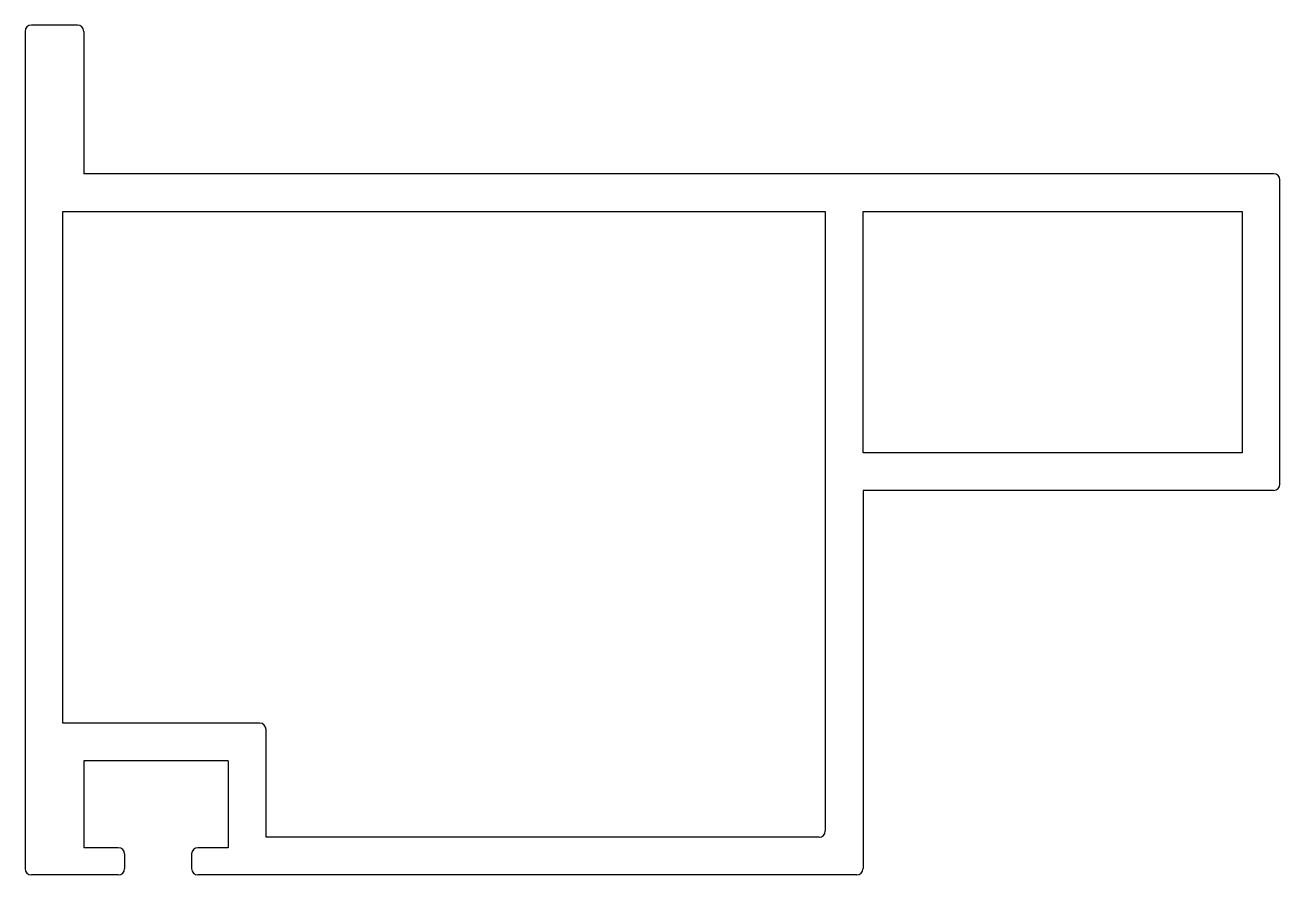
# Model space of a CAD drawing. Extents: x 2599.7 to 2659.6, y 1134.9 to 1175.5.
import ezdxf

# ---------------------------------------------------------------- set-up
doc = ezdxf.new("R2010")
doc.units = 0
doc.layers.get('0').update_dxf_attribs({"linetype": 'CONTINUOUS'})

msp = doc.modelspace()

# ---------------------------------------------------------------- linework, layer by layer
at = {"linetype": 'CONTINUOUS'}
for p, q in [((2602.21, 1175.482), (2600.01, 1175.482)), ((2599.71, 1175.182), (2599.71, 1135.182)), ((2602.51, 1175.182), (2602.51, 1168.382)), ((2659.31, 1168.382), (2602.51, 1168.382)), ((2659.61, 1153.552), (2659.61, 1168.082)), ((2601.51, 1142.132), (2601.51, 1166.582)), ((2601.51, 1166.582), (2637.91, 1166.582)), ((2637.91, 1166.582), (2637.91, 1136.982)), ((2639.71, 1166.582), (2657.81, 1166.582)), ((2639.71, 1155.052), (2639.71, 1166.582)), ((2657.81, 1166.582), (2657.81, 1155.052)), ((2657.81, 1155.052), (2639.71, 1155.052)), ((2639.71, 1153.252), (2639.71, 1135.182)), ((2659.31, 1153.252), (2639.71, 1153.252)), ((2610.91, 1142.132), (2601.51, 1142.132)), ((2611.21, 1136.682), (2611.21, 1141.832)), ((2602.51, 1140.332), (2602.51, 1136.182)), ((2609.41, 1140.332), (2602.51, 1140.332)), ((2609.41, 1140.332), (2609.41, 1136.182)), ((2637.61, 1136.682), (2611.21, 1136.682)), ((2604.16, 1136.182), (2602.51, 1136.182)), ((2604.46, 1135.882), (2604.46, 1135.182)), ((2607.66, 1135.882), (2607.66, 1135.182)), ((2609.41, 1136.182), (2607.96, 1136.182)), ((2604.16, 1134.882), (2600.01, 1134.882)), ((2639.41, 1134.882), (2607.96, 1134.882))]:
    msp.add_line(p, q, dxfattribs=at)
for centre, start, end in [((2600.01, 1175.182), 90, 180), ((2602.21, 1175.182), 0, 90), ((2659.31, 1168.082), 0, 90), ((2659.31, 1153.552), 270, 360), ((2610.91, 1141.832), 0, 90), ((2637.61, 1136.982), 270, 0), ((2604.16, 1135.882), 0, 90), ((2607.96, 1135.882), 90, 180), ((2600.01, 1135.182), 180, 270), ((2604.16, 1135.182), 270, 0), ((2607.96, 1135.182), 180, 270), ((2639.41, 1135.182), 270, 0)]:
    msp.add_arc(centre, 0.3, start, end, dxfattribs=at)

doc.saveas('drawing.dxf')
